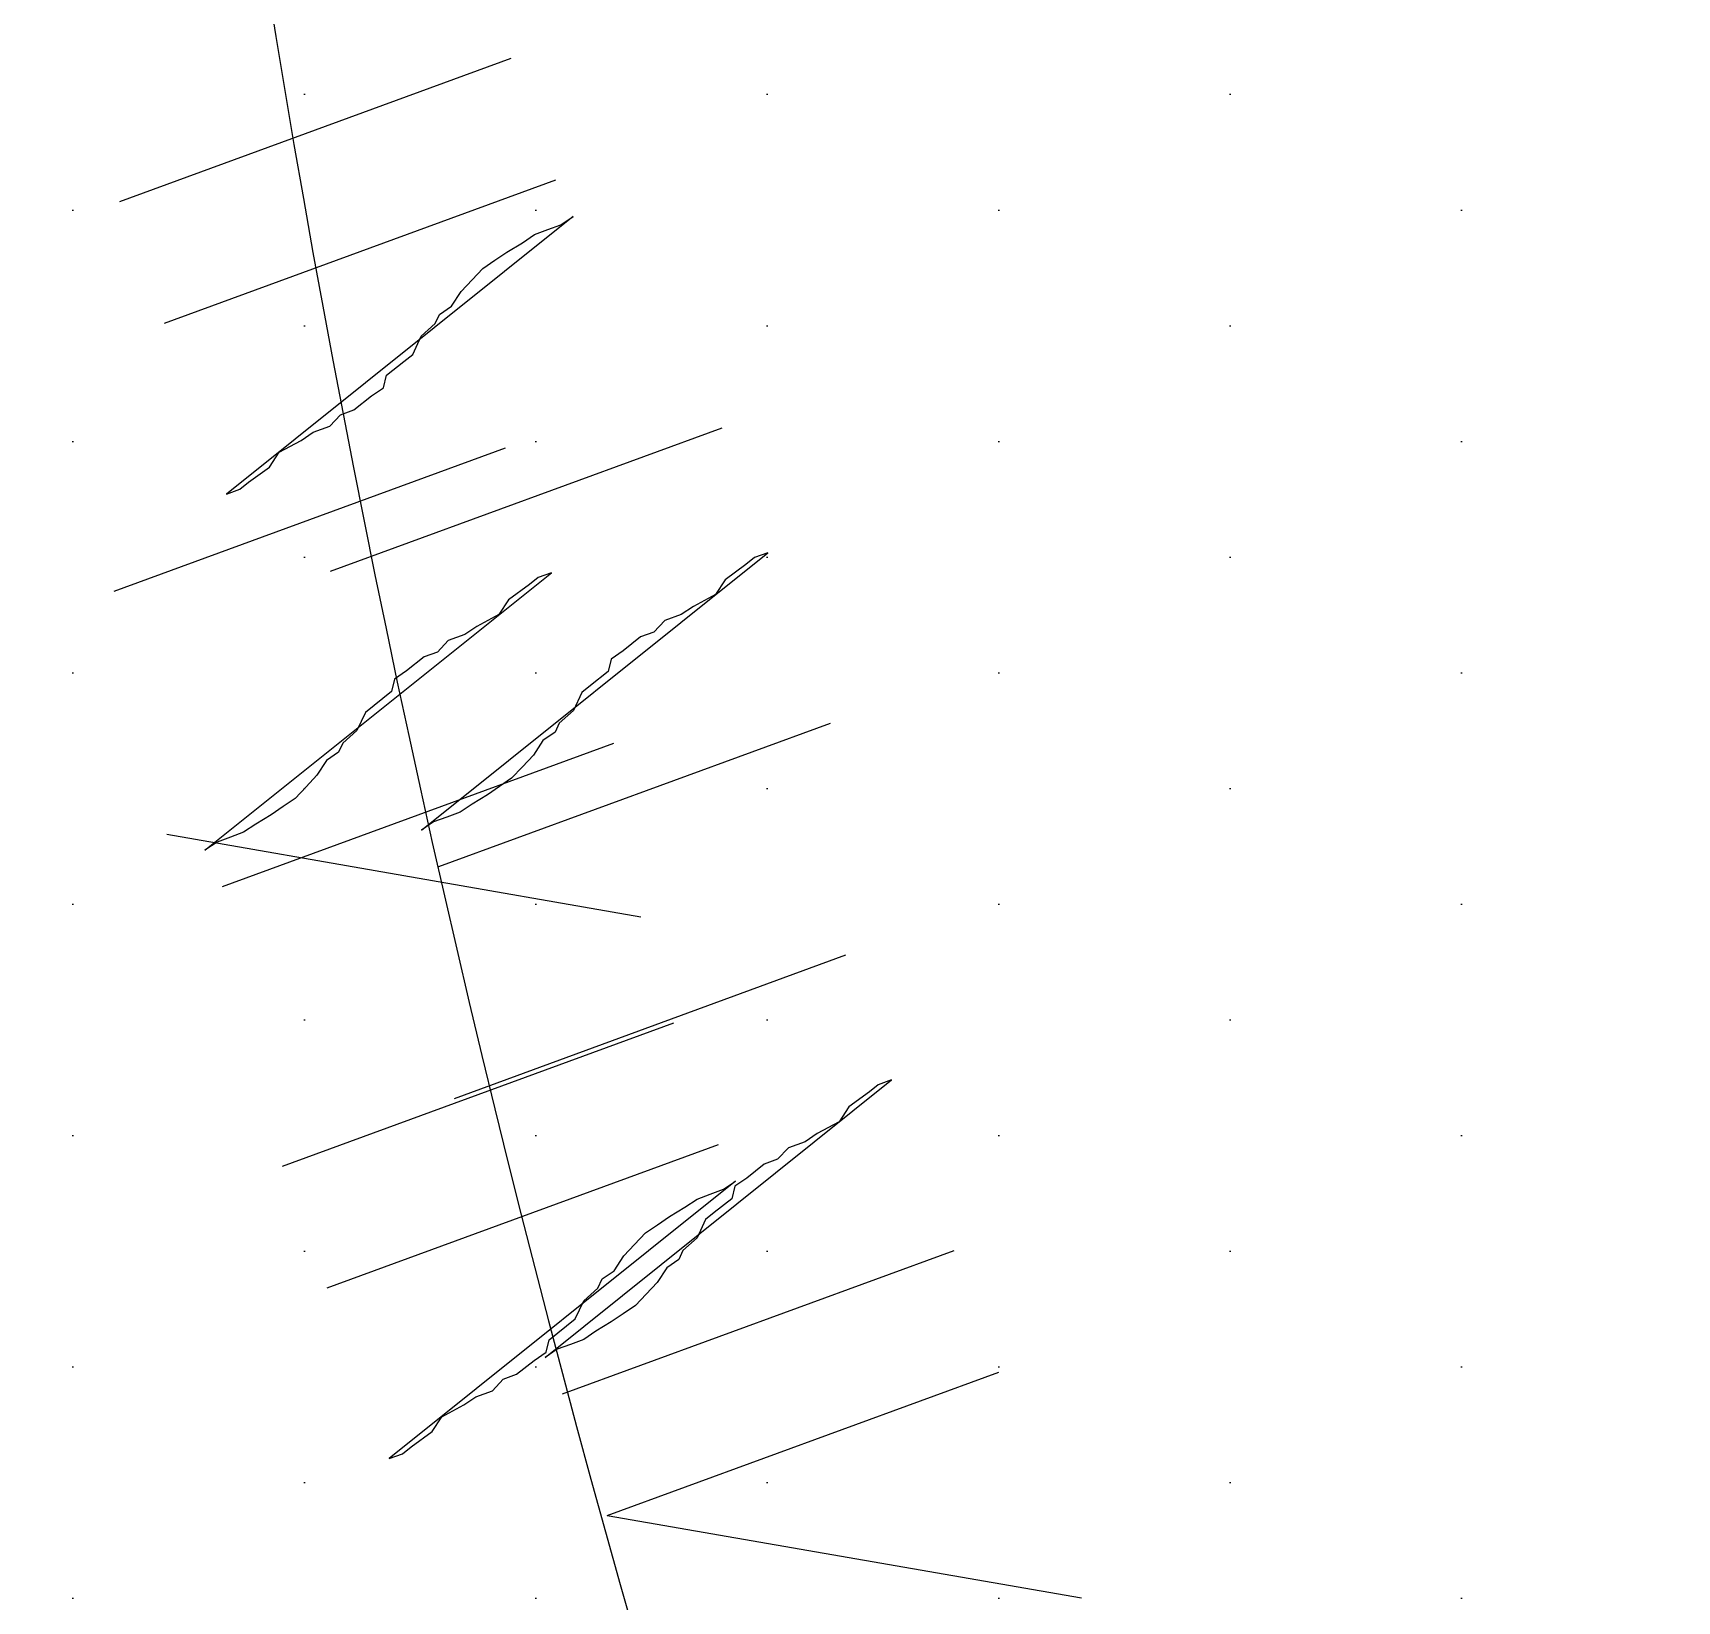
# Model space of a CAD drawing. Extents: x 3694 to 117786, y 20013 to 108631.
# Drawn here: x 68173 to 68252.4, y 30479.8 to 30555.5 of the extents above; entities that cross this region are included whole.
import ezdxf

# ---------------------------------------------------------------- set-up
doc = ezdxf.new("R2010")
doc.units = 0
doc.header["$LTSCALE"] = 1000
doc.header["$MEASUREMENT"] = 0
doc.layers.add('家具', color=253, linetype='Continuous')

msp = doc.modelspace()

# ---------------------------------------------------------------- hatches: boundary and pattern name
at = {"layer": '家具'}
h = msp.add_hatch(dxfattribs=at)
h.set_pattern_fill('DOTS', color=8, scale=335.28, angle=-90, style=0)
h.set_pattern_definition([(270, (40764.087, 11180.682), (-20.955, -10.4775), [0, -20.955])])
edge = h.paths.add_edge_path()
edge.add_spline(control_points=[(67993.171, 30063.85), (67991.347, 30072.905), (67989.564, 30081.936), (67984.129, 30110.343), (67980.695, 30129.634), (67974.752, 30168.036), (67972.296, 30187.076), (67967.7, 30231.647), (67965.824, 30257.252), (67961.066, 30334.956), (67959.04, 30388.061), (67952.128, 30468.763), (67949.186, 30495.816), (67943.11, 30536.435), (67940.807, 30549.981), (67935.525, 30577.052), (67932.521, 30590.639), (67925.162, 30620.115), (67920.727, 30635.84), (67913.02, 30661.97), (67909.81, 30672.52), (67906.634, 30682.959)], knot_values=[0.007594, 0.007594, 0.007594, 0.007594, 1.009332, 1.009332, 3.166904, 3.166904, 5.324476, 5.324476, 8.146714, 8.146714, 13.786985, 13.786985, 16.607121, 16.607121, 18.017189, 18.017189, 19.427256, 19.427256, 21.1184, 21.1184, 22.28816, 22.28816, 22.28816, 22.28816], degree=3, periodic=0)
edge.add_ellipse((69823.205, 31244.763), major_axis=(1412.244, 1412.244), ratio=1, start_angle=138.557148, end_angle=151.337437, ccw=False)
edge.add_ellipse((69823.205, 30996.932), major_axis=(1412.244, 1412.244), ratio=1, start_angle=118.662563, end_angle=131.442852, ccw=False)
edge.add_spline(control_points=[(67906.634, 31558.737), (67909.81, 31569.175), (67913.02, 31579.726), (67920.727, 31605.856), (67925.162, 31621.581), (67932.521, 31651.056), (67935.525, 31664.643), (67940.807, 31691.714), (67943.11, 31705.261), (67949.186, 31745.88), (67952.128, 31772.932), (67957.218, 31832.352), (67959.059, 31864.616), (67960.781, 31896.489)], knot_values=[0.007594, 0.007594, 0.007594, 0.007594, 1.177354, 1.177354, 2.868498, 2.868498, 4.278566, 4.278566, 5.688634, 5.688634, 8.508769, 8.508769, 11.917873, 11.917873, 11.917873, 11.917873], degree=3, periodic=0)
edge.add_ellipse((67966.547, 31918.918), major_axis=(-16.375, 16.375), ratio=1, start_angle=120.58246, end_angle=134.19648)
edge.add_ellipse((68102.117, 32282.875), major_axis=(-290.107, 290.107), ratio=1, start_angle=115.65651, end_angle=125.45708)
edge.add_ellipse((67321.82, 31759.471), major_axis=(510.616, 510.616), ratio=1, start_angle=303.721551, end_angle=324.469816, ccw=False)
edge.add_ellipse((63554.823, 31287.666), major_axis=(3173.046, 3173.046), ratio=1, start_angle=308.357975, end_angle=319.22468, ccw=False)
edge.add_ellipse((67013.867, 30385.319), major_axis=(-756.088, 756.088), ratio=1, start_angle=220.522212, end_angle=246.006973, ccw=False)
edge.add_ellipse((68093.523, 30275.821), major_axis=(20.775, 20.775), ratio=1, start_angle=72.68605, end_angle=150.65031)
edge.add_ellipse((68351.803, 30519.224), major_axis=(269.526, 269.526), ratio=1, start_angle=176.25132, end_angle=213.93034)
edge.add_ellipse((68627.268, 30299.265), major_axis=(-269.545, 269.545), ratio=1, start_angle=68.84747, end_angle=70.56357)
edge.add_ellipse((68342.567, 28632.013), major_axis=(1063.437, 1063.437), ratio=1, start_angle=47.255077, end_angle=54.694715)
edge.add_ellipse((68138.88, 29903.694), major_axis=(153.102, 153.102), ratio=1, start_angle=58.23516, end_angle=87.29579)
edge = h.paths.add_edge_path()
edge.add_ellipse((68052.888, 29947.418), major_axis=(-59.621, 59.621), ratio=1, start_angle=82.28214, end_angle=111.86653, ccw=False)
edge.add_ellipse((68101.68, 29975.411), major_axis=(99.196, 99.196), ratio=1, start_angle=154.31922, end_angle=169.30677, ccw=False)
edge.add_ellipse((68226.478, 31486.223), major_axis=(1116.039, 1116.039), ratio=1, start_angle=215.621951, end_angle=236.675883)
edge.add_spline(control_points=[(68545.89, 29940.565), (68546.088, 29938.378), (68546.942, 29928.791), (68547.53, 29918.779), (68548.385, 29909.38)], knot_values=[0, 0, 0, 0, 0.241803, 1.05283, 1.05283, 1.05283, 1.05283], degree=3, periodic=0)
edge.add_ellipse((68586.297, 29912.68), major_axis=(-26.909, 26.909), ratio=1, start_angle=49.72716, end_angle=121.22323)
edge.add_ellipse((68256.115, 33919.223), major_axis=(2868.191, 2868.191), ratio=1, start_angle=221.659547, end_angle=229.540688, ccw=False)
edge = h.paths.add_edge_path()
edge.add_ellipse((68052.888, 32294.278), major_axis=(59.621, 59.621), ratio=1, start_angle=68.13347, end_angle=97.71786, ccw=False)
edge.add_ellipse((68256.115, 28322.473), major_axis=(-2868.191, 2868.191), ratio=1, start_angle=310.455896, end_angle=318.340453, ccw=False)
edge.add_ellipse((68586.473, 32328.98), major_axis=(26.909, 26.909), ratio=1, start_angle=58.67635, end_angle=130.01653)
edge.add_spline(control_points=[(68548.562, 32332.286), (68548.225, 32328.589), (68547.95, 32325.154), (68547.704, 32321.891)], knot_values=[0, 0, 0, 0, 0.318986, 0.318986, 0.318986, 0.318986], degree=3, periodic=0)
edge.add_ellipse((68118.216, 28776.025), major_axis=(-2525.632, 2525.632), ratio=1, start_angle=-51.906227, end_angle=-42.875408)
edge = h.paths.add_edge_path()
edge.add_ellipse((68266.776, 31858.426), major_axis=(221.162, 221.162), ratio=1, start_angle=249.06802, end_angle=320.144, ccw=False)
edge.add_ellipse((68176.053, 31598.983), major_axis=(-155.448, 155.448), ratio=1, start_angle=155.11893, end_angle=218.17184, ccw=False)
edge.add_ellipse((68799.504, 31223.883), major_axis=(405.324, 405.324), ratio=1, start_angle=117.886425, end_angle=164.473767)
edge.add_ellipse((68089.491, 30642.741), major_axis=(-258.823, 258.823), ratio=1, start_angle=229.49374, end_angle=279.80173, ccw=False)
edge.add_ellipse((68363.937, 30409.276), major_axis=(196.089, 196.089), ratio=1, start_angle=323.30763, end_angle=385.96152, ccw=False)
edge.add_ellipse((68278.006, 29953.045), major_axis=(-433.678, 433.678), ratio=1, start_angle=250.121822, end_angle=279.018877, ccw=False)
edge.add_ellipse((53145.836, 31069.663), major_axis=(661.589, 15696.882), ratio=1, start_angle=268.6990718, end_angle=269.2892955, ccw=False)
edge.add_spline(control_points=[(68823.652, 30051.87), (68816.625, 30051.428), (68809.479, 30051.328), (68801.973, 30051.609)], knot_values=[2.29351, 2.29351, 2.29351, 2.29351, 2.979733, 2.979733, 2.979733, 2.979733], degree=3, periodic=0)
edge.add_spline(control_points=[(68801.973, 30051.609), (68797.754, 30051.766), (68786.399, 30052.495), (68770.424, 30054.553), (68774.084, 30068.3), (68770.345, 30072.075), (68767.568, 30073.653)], knot_values=[2.979733, 2.979733, 2.979733, 2.979733, 3.365456, 3.990522, 4.278466, 4.605763, 4.605763, 4.605763, 4.605763], degree=3, periodic=0)
edge.add_spline(control_points=[(68767.568, 30073.653), (68764.782, 30075.235), (68761.202, 30076.384), (68757.623, 30077.532)], knot_values=[4.605763, 4.605763, 4.605763, 4.605763, 4.934211, 4.934211, 4.934211, 4.934211], degree=3, periodic=0)
edge.add_ellipse((68342.567, 28632.013), major_axis=(-1063.437, 1063.437), ratio=1, start_angle=-61.020506, end_angle=-52.795633)
edge.add_ellipse((68413.888, 30391.822), major_axis=(-212.583, 212.583), ratio=1, start_angle=161.18693, end_angle=194.36645)
edge.add_ellipse((68413.791, 30073.202), major_axis=(217.18, 217.18), ratio=1, start_angle=347.58973, end_angle=388.97478)
edge.add_ellipse((68061.756, 30199.816), major_axis=(-331.087, 331.087), ratio=1, start_angle=246.10373, end_angle=272.15361)
edge.add_ellipse((68628.875, 30184.461), major_axis=(-308.614, 308.614), ratio=1, start_angle=-10.26045, end_angle=-2.05338)
edge.add_spline(control_points=[(68331.517, 30503.935), (68322.565, 30496.886), (68300.122, 30479.214), (68309.899, 30542.457), (68286.885, 30577.511), (68259.659, 30637.112), (68292.256, 30702.743), (68273.014, 30784.508), (68257.078, 30871.339), (68197.395, 30907.475), (68188.772, 30963.019), (68155.914, 30951.199), (68154.428, 30968.365), (68153.748, 30977.301)], knot_values=[28.726228, 28.726228, 28.726228, 28.726228, 29.65137, 31.045535, 32.970907, 34.80046, 37.537981, 40.132447, 43.737998, 46.299248, 47.538816, 48.20545, 48.984057, 48.984057, 48.984057, 48.984057], degree=3, periodic=0)
edge.add_ellipse((74440.637, 31139.04), major_axis=(4446.972, 4446.972), ratio=1, start_angle=132.8462664, end_angle=136.4736959, ccw=False)
edge.add_spline(control_points=[(68156.11, 31375.385), (68157.512, 31389.271), (68160.689, 31413.779), (68204.257, 31444.793), (68224.986, 31513.372), (68260.435, 31577.017), (68249.174, 31648.504), (68285.933, 31671.158), (68318.292, 31758.012), (68318.863, 31736.773)], knot_values=[0, 0, 0, 0, 1.426784, 2.507846, 5.446644, 8.794162, 10.36551, 12.195062, 14.476347, 14.476347, 14.476347, 14.476347], degree=3, periodic=0)
edge.add_ellipse((67925.763, 31991.155), major_axis=(-331.087, 331.087), ratio=1, start_angle=192.09233, end_angle=216.81003)
edge.add_ellipse((68240.598, 32193.241), major_axis=(217.18, 217.18), ratio=1, start_angle=253.93898, end_angle=295.32403)
edge.add_ellipse((68311.899, 31882.702), major_axis=(212.583, 212.583), ratio=1, start_angle=358.54731, end_angle=364.8553)
edge.add_ellipse((68346.104, 33494.596), major_axis=(-983.775, 983.775), ratio=1, start_angle=141.588156, end_angle=151.911973)
edge.add_spline(control_points=[(68750.827, 32163.497), (68756.337, 32165.304), (68761.847, 32167.112), (68764.436, 32170.495)], knot_values=[4.42753, 4.42753, 4.42753, 4.42753, 4.934211, 4.934211, 4.934211, 4.934211], degree=3, periodic=0)
edge.add_ellipse((68272.007, 32290.216), major_axis=(358.343, 358.343), ratio=1, start_angle=262.18363, end_angle=301.33518, ccw=False)
h = msp.add_hatch(dxfattribs=at)
h.set_pattern_fill('DOTS', color=8, scale=178.816, angle=-90, style=0)
h.set_pattern_definition([(90, (52193.29, 40884.778), (-11.176, 5.588), [0, -11.176])])
edge = h.paths.add_edge_path(flags=17)
edge.add_ellipse((68101.152, 30580.721), major_axis=(23.26, 23.26), ratio=1, start_angle=292.77437, end_angle=342.57063, ccw=False)
edge.add_ellipse((68208.115, 30531.907), major_axis=(-59.905, 59.905), ratio=1, start_angle=-24.16555, end_angle=19.57519, ccw=False)
edge.add_ellipse((68166.048, 30566.042), major_axis=(32.95, 32.95), ratio=1, start_angle=30.15886, end_angle=95.07845)
edge = h.paths.add_edge_path(flags=17)
edge.add_ellipse((68856.569, 30665.537), major_axis=(-481.375, 481.375), ratio=1, start_angle=48.853074, end_angle=49.587726)
edge.add_ellipse((68231.663, 30599.708), major_axis=(-38.8, 38.8), ratio=1, start_angle=-38.46061, end_angle=33.03374, ccw=False)
edge.add_ellipse((68223.55, 30675.535), major_axis=(-15.128, 15.128), ratio=1, start_angle=2.9898, end_angle=139.99778, ccw=False)
edge.add_ellipse((68268.102, 30622.112), major_axis=(64.198, 64.198), ratio=1, start_angle=86.74353, end_angle=136.46506)
edge = h.paths.add_edge_path()
edge.add_ellipse((68440.144, 30597.61), major_axis=(242.037, 242.037), ratio=1, start_angle=141.85022, end_angle=191.46058)
edge.add_spline(control_points=[(68251.024, 30312.307), (68258.965, 30305.726), (68269.071, 30297.35), (68277.659, 30302.979), (68279.382, 30304.569)], knot_values=[0, 0, 0, 0, 1.422385, 1.810205, 1.810205, 1.810205, 1.810205], degree=3, periodic=0)
edge.add_ellipse((68856.569, 30665.537), major_axis=(481.375, 481.375), ratio=1, start_angle=162.428635, end_angle=167.021492, ccw=False)
edge.add_ellipse((68413.533, 30611.588), major_axis=(216.102, 216.102), ratio=1, start_angle=142.0668, end_angle=193.16545, ccw=False)
edge.add_ellipse((68567.501, 30676.442), major_axis=(331.349, 331.349), ratio=1, start_angle=104.74345, end_angle=147.62897, ccw=False)
edge.add_ellipse((69157.15, 30817.275), major_axis=(-706.377, 706.377), ratio=1, start_angle=36.922376, end_angle=39.52687, ccw=False)
edge.add_spline(control_points=[(68168.093, 30957.645), (68164.374, 30957.81), (68153.097, 30955.65), (68150.206, 30943.957), (68148.254, 30936.063)], knot_values=[0, 0, 0, 0, 0.581976, 1.791185, 1.791185, 1.791185, 1.791185], degree=3, periodic=0)
edge.add_ellipse((68598.094, 30686.51), major_axis=(363.754, 363.754), ratio=1, start_angle=105.98022, end_angle=149.60644)
edge = h.paths.add_edge_path()
edge.add_spline(control_points=[(68192.047, 30937.99), (68188.168, 30944.995), (68182.775, 30954.733), (68171.278, 30957.503), (68168.093, 30957.645)], knot_values=[1.791185, 1.791185, 1.791185, 1.791185, 3.069002, 3.567392, 3.567392, 3.567392, 3.567392], degree=3, periodic=0)
edge.add_ellipse((69157.15, 30817.275), major_axis=(706.377, 706.377), ratio=1, start_angle=126.922376, end_angle=129.52687)
edge.add_ellipse((67857.201, 30658.297), major_axis=(281.069, 281.069), ratio=1, start_angle=311.0682, end_angle=354.76642, ccw=False)
edge.add_ellipse((67851.2, 30493.547), major_axis=(300.796, 300.796), ratio=1, start_angle=295.55674, end_angle=333.85776, ccw=False)
edge.add_ellipse((68856.569, 30665.537), major_axis=(481.375, 481.375), ratio=1, start_angle=162.428635, end_angle=167.021492)
edge.add_spline(control_points=[(68279.382, 30304.569), (68281.996, 30306.981), (68289.124, 30316.999), (68292.251, 30326.828), (68294.348, 30333.422)], knot_values=[1.810205, 1.810205, 1.810205, 1.810205, 2.398758, 3.598447, 3.598447, 3.598447, 3.598447], degree=3, periodic=0)
edge.add_ellipse((67924.046, 30451.425), major_axis=(-274.817, 274.817), ratio=1, start_angle=207.32467, end_angle=252.14849)
edge.add_ellipse((67979.593, 30720.11), major_axis=(-215.184, 215.184), ratio=1, start_angle=207.53249, end_angle=270.7223)

# ---------------------------------------------------------------- linework, layer by layer
at = {"layer": '家具', "color": 8, "linetype": 'Continuous'}
for p, q in [((68196.13, 30554.303, 0), (68177.227, 30547.377, 0)), ((68196.13, 30554.303, 0), (68177.227, 30547.377, 0)), ((68196.13, 30554.303, 0), (68177.227, 30547.377, 0)), ((68196.13, 30554.303, 0), (68177.227, 30547.377, 0)), ((68198.283, 30548.426, 0), (68179.38, 30541.5, 0)), ((68198.283, 30548.426, 0), (68179.38, 30541.5, 0)), ((68198.283, 30548.426, 0), (68179.38, 30541.5, 0)), ((68198.283, 30548.426, 0), (68179.38, 30541.5, 0)), ((68199.127, 30546.667, 0), (68182.397, 30533.264, 0)), ((68199.127, 30546.667, 0), (68182.397, 30533.264, 0)), ((68199.127, 30546.667, 0), (68182.397, 30533.264, 0)), ((68199.127, 30546.667, 0), (68182.397, 30533.264, 0)), ((68198.545, 30546.272, 0), (68199.127, 30546.667, 0)), ((68198.545, 30546.272, 0), (68199.127, 30546.667, 0)), ((68198.545, 30546.272, 0), (68199.127, 30546.667, 0)), ((68198.545, 30546.272, 0), (68199.127, 30546.667, 0)), ((68196.679, 30545.407, 0), (68197.262, 30545.802, 0)), ((68196.679, 30545.407, 0), (68197.262, 30545.802, 0)), ((68196.679, 30545.407, 0), (68197.262, 30545.802, 0)), ((68196.679, 30545.407, 0), (68197.262, 30545.802, 0)), ((68197.262, 30545.802, 0), (68197.903, 30546.037, 0)), ((68197.262, 30545.802, 0), (68197.903, 30546.037, 0)), ((68197.262, 30545.802, 0), (68197.903, 30546.037, 0)), ((68197.262, 30545.802, 0), (68197.903, 30546.037, 0)), ((68197.903, 30546.037, 0), (68198.545, 30546.272, 0)), ((68197.903, 30546.037, 0), (68198.545, 30546.272, 0)), ((68197.903, 30546.037, 0), (68198.545, 30546.272, 0)), ((68197.903, 30546.037, 0), (68198.545, 30546.272, 0)), ((68195.937, 30544.953, 0), (68196.679, 30545.407, 0)), ((68195.937, 30544.953, 0), (68196.679, 30545.407, 0)), ((68195.937, 30544.953, 0), (68196.679, 30545.407, 0)), ((68195.937, 30544.953, 0), (68196.679, 30545.407, 0)), ((68194.772, 30544.162, 0), (68195.355, 30544.558, 0)), ((68194.772, 30544.162, 0), (68195.355, 30544.558, 0)), ((68194.772, 30544.162, 0), (68195.355, 30544.558, 0)), ((68194.772, 30544.162, 0), (68195.355, 30544.558, 0)), ((68195.355, 30544.558, 0), (68195.937, 30544.953, 0)), ((68195.355, 30544.558, 0), (68195.937, 30544.953, 0)), ((68195.355, 30544.558, 0), (68195.937, 30544.953, 0)), ((68195.355, 30544.558, 0), (68195.937, 30544.953, 0)), ((68193.724, 30543.051, 0), (68194.248, 30543.607, 0)), ((68193.724, 30543.051, 0), (68194.248, 30543.607, 0)), ((68193.724, 30543.051, 0), (68194.248, 30543.607, 0)), ((68193.724, 30543.051, 0), (68194.248, 30543.607, 0)), ((68194.248, 30543.607, 0), (68194.772, 30544.162, 0)), ((68194.248, 30543.607, 0), (68194.772, 30544.162, 0)), ((68194.248, 30543.607, 0), (68194.772, 30544.162, 0)), ((68194.248, 30543.607, 0), (68194.772, 30544.162, 0)), ((68193.259, 30542.335, 0), (68193.724, 30543.051, 0)), ((68193.259, 30542.335, 0), (68193.724, 30543.051, 0)), ((68193.259, 30542.335, 0), (68193.724, 30543.051, 0)), ((68193.259, 30542.335, 0), (68193.724, 30543.051, 0)), ((68192.473, 30541.501, 0), (68192.676, 30541.94, 0)), ((68192.473, 30541.501, 0), (68192.676, 30541.94, 0)), ((68192.473, 30541.501, 0), (68192.676, 30541.94, 0)), ((68192.473, 30541.501, 0), (68192.676, 30541.94, 0)), ((68192.676, 30541.94, 0), (68193.259, 30542.335, 0)), ((68192.676, 30541.94, 0), (68193.259, 30542.335, 0)), ((68192.676, 30541.94, 0), (68193.259, 30542.335, 0)), ((68192.676, 30541.94, 0), (68193.259, 30542.335, 0)), ((68191.789, 30540.887, 0), (68192.473, 30541.501, 0)), ((68191.789, 30540.887, 0), (68192.473, 30541.501, 0)), ((68191.789, 30540.887, 0), (68192.473, 30541.501, 0)), ((68191.789, 30540.887, 0), (68192.473, 30541.501, 0)), ((68191.383, 30540.011, 0), (68191.789, 30540.887, 0)), ((68191.383, 30540.011, 0), (68191.789, 30540.887, 0)), ((68191.383, 30540.011, 0), (68191.789, 30540.887, 0)), ((68191.383, 30540.011, 0), (68191.789, 30540.887, 0)), ((68190.116, 30539.001, 0), (68190.96, 30539.674, 0)), ((68190.116, 30539.001, 0), (68190.96, 30539.674, 0)), ((68190.116, 30539.001, 0), (68190.96, 30539.674, 0)), ((68190.116, 30539.001, 0), (68190.96, 30539.674, 0)), ((68190.96, 30539.674, 0), (68191.383, 30540.011, 0)), ((68190.96, 30539.674, 0), (68191.383, 30540.011, 0)), ((68190.96, 30539.674, 0), (68191.383, 30540.011, 0)), ((68190.96, 30539.674, 0), (68191.383, 30540.011, 0)), ((68189.971, 30538.402, 0), (68190.116, 30539.001, 0)), ((68189.971, 30538.402, 0), (68190.116, 30539.001, 0)), ((68189.971, 30538.402, 0), (68190.116, 30539.001, 0)), ((68189.971, 30538.402, 0), (68190.116, 30539.001, 0)), ((68188.544, 30537.334, 0), (68189.389, 30538.007, 0)), ((68188.544, 30537.334, 0), (68189.389, 30538.007, 0)), ((68188.544, 30537.334, 0), (68189.389, 30538.007, 0)), ((68188.544, 30537.334, 0), (68189.389, 30538.007, 0)), ((68189.389, 30538.007, 0), (68189.971, 30538.402, 0)), ((68189.389, 30538.007, 0), (68189.971, 30538.402, 0)), ((68189.389, 30538.007, 0), (68189.971, 30538.402, 0)), ((68189.389, 30538.007, 0), (68189.971, 30538.402, 0)), ((68187.378, 30536.544, 0), (68187.903, 30537.099, 0)), ((68187.378, 30536.544, 0), (68187.903, 30537.099, 0)), ((68187.378, 30536.544, 0), (68187.903, 30537.099, 0)), ((68187.378, 30536.544, 0), (68187.903, 30537.099, 0)), ((68187.903, 30537.099, 0), (68188.544, 30537.334, 0)), ((68187.903, 30537.099, 0), (68188.544, 30537.334, 0)), ((68187.903, 30537.099, 0), (68188.544, 30537.334, 0)), ((68187.903, 30537.099, 0), (68188.544, 30537.334, 0)), ((68185.994, 30535.855, 0), (68186.577, 30536.25, 0)), ((68185.994, 30535.855, 0), (68186.577, 30536.25, 0)), ((68185.994, 30535.855, 0), (68186.577, 30536.25, 0)), ((68185.994, 30535.855, 0), (68186.577, 30536.25, 0)), ((68186.577, 30536.25, 0), (68187.378, 30536.544, 0)), ((68186.577, 30536.25, 0), (68187.378, 30536.544, 0)), ((68186.577, 30536.25, 0), (68187.378, 30536.544, 0)), ((68186.577, 30536.25, 0), (68187.378, 30536.544, 0)), ((68187.422, 30529.541, 0), (68206.325, 30536.466, 0)), ((68187.422, 30529.541, 0), (68206.325, 30536.466, 0)), ((68187.422, 30529.541, 0), (68206.325, 30536.466, 0)), ((68187.422, 30529.541, 0), (68206.325, 30536.466, 0)), ((68176.969, 30528.573, 0), (68195.873, 30535.499, 0)), ((68176.969, 30528.573, 0), (68195.873, 30535.499, 0)), ((68176.969, 30528.573, 0), (68195.873, 30535.499, 0)), ((68176.969, 30528.573, 0), (68195.873, 30535.499, 0)), ((68184.931, 30535.284, 0), (68185.994, 30535.855, 0)), ((68184.931, 30535.284, 0), (68185.994, 30535.855, 0)), ((68184.931, 30535.284, 0), (68185.994, 30535.855, 0)), ((68184.931, 30535.284, 0), (68185.994, 30535.855, 0)), ((68184.466, 30534.568, 0), (68184.931, 30535.284, 0)), ((68184.466, 30534.568, 0), (68184.931, 30535.284, 0)), ((68184.466, 30534.568, 0), (68184.931, 30535.284, 0)), ((68184.466, 30534.568, 0), (68184.931, 30535.284, 0)), ((68183.461, 30533.836, 0), (68184.466, 30534.568, 0)), ((68183.461, 30533.836, 0), (68184.466, 30534.568, 0)), ((68183.461, 30533.836, 0), (68184.466, 30534.568, 0)), ((68183.461, 30533.836, 0), (68184.466, 30534.568, 0)), ((68182.397, 30533.264, 0), (68183.039, 30533.499, 0)), ((68182.397, 30533.264, 0), (68183.039, 30533.499, 0)), ((68182.397, 30533.264, 0), (68183.039, 30533.499, 0)), ((68182.397, 30533.264, 0), (68183.039, 30533.499, 0)), ((68183.039, 30533.499, 0), (68183.461, 30533.836, 0)), ((68183.039, 30533.499, 0), (68183.461, 30533.836, 0)), ((68183.039, 30533.499, 0), (68183.461, 30533.836, 0)), ((68183.039, 30533.499, 0), (68183.461, 30533.836, 0)), ((68191.805, 30517.028, 0), (68208.536, 30530.431, 0)), ((68191.805, 30517.028, 0), (68208.536, 30530.431, 0)), ((68191.805, 30517.028, 0), (68208.536, 30530.431, 0)), ((68191.805, 30517.028, 0), (68208.536, 30530.431, 0)), ((68207.895, 30530.196, 0), (68207.473, 30529.86, 0)), ((68207.895, 30530.196, 0), (68207.473, 30529.86, 0)), ((68207.895, 30530.196, 0), (68207.473, 30529.86, 0)), ((68207.895, 30530.196, 0), (68207.473, 30529.86, 0)), ((68208.536, 30530.431, 0), (68207.895, 30530.196, 0)), ((68208.536, 30530.431, 0), (68207.895, 30530.196, 0)), ((68208.536, 30530.431, 0), (68207.895, 30530.196, 0)), ((68208.536, 30530.431, 0), (68207.895, 30530.196, 0)), ((68181.353, 30516.06, 0), (68198.084, 30529.464, 0)), ((68181.353, 30516.06, 0), (68198.084, 30529.464, 0)), ((68181.353, 30516.06, 0), (68198.084, 30529.464, 0)), ((68181.353, 30516.06, 0), (68198.084, 30529.464, 0)), ((68197.442, 30529.229, 0), (68197.02, 30528.892, 0)), ((68197.442, 30529.229, 0), (68197.02, 30528.892, 0)), ((68197.442, 30529.229, 0), (68197.02, 30528.892, 0)), ((68197.442, 30529.229, 0), (68197.02, 30528.892, 0)), ((68198.084, 30529.464, 0), (68197.442, 30529.229, 0)), ((68198.084, 30529.464, 0), (68197.442, 30529.229, 0)), ((68198.084, 30529.464, 0), (68197.442, 30529.229, 0)), ((68198.084, 30529.464, 0), (68197.442, 30529.229, 0)), ((68206.468, 30529.128, 0), (68206.003, 30528.412, 0)), ((68206.468, 30529.128, 0), (68206.003, 30528.412, 0)), ((68206.468, 30529.128, 0), (68206.003, 30528.412, 0)), ((68206.468, 30529.128, 0), (68206.003, 30528.412, 0)), ((68207.473, 30529.86, 0), (68206.468, 30529.128, 0)), ((68207.473, 30529.86, 0), (68206.468, 30529.128, 0)), ((68207.473, 30529.86, 0), (68206.468, 30529.128, 0)), ((68207.473, 30529.86, 0), (68206.468, 30529.128, 0)), ((68197.02, 30528.892, 0), (68196.015, 30528.16, 0)), ((68197.02, 30528.892, 0), (68196.015, 30528.16, 0)), ((68197.02, 30528.892, 0), (68196.015, 30528.16, 0)), ((68197.02, 30528.892, 0), (68196.015, 30528.16, 0)), ((68206.003, 30528.412, 0), (68204.939, 30527.84, 0)), ((68206.003, 30528.412, 0), (68204.939, 30527.84, 0)), ((68206.003, 30528.412, 0), (68204.939, 30527.84, 0)), ((68206.003, 30528.412, 0), (68204.939, 30527.84, 0)), ((68196.015, 30528.16, 0), (68195.55, 30527.444, 0)), ((68196.015, 30528.16, 0), (68195.55, 30527.444, 0)), ((68196.015, 30528.16, 0), (68195.55, 30527.444, 0)), ((68196.015, 30528.16, 0), (68195.55, 30527.444, 0)), ((68204.939, 30527.84, 0), (68204.356, 30527.445, 0)), ((68204.939, 30527.84, 0), (68204.356, 30527.445, 0)), ((68204.939, 30527.84, 0), (68204.356, 30527.445, 0)), ((68204.939, 30527.84, 0), (68204.356, 30527.445, 0)), ((68194.486, 30526.873, 0), (68193.904, 30526.477, 0)), ((68194.486, 30526.873, 0), (68193.904, 30526.477, 0)), ((68194.486, 30526.873, 0), (68193.904, 30526.477, 0)), ((68194.486, 30526.873, 0), (68193.904, 30526.477, 0)), ((68195.55, 30527.444, 0), (68194.486, 30526.873, 0)), ((68195.55, 30527.444, 0), (68194.486, 30526.873, 0)), ((68195.55, 30527.444, 0), (68194.486, 30526.873, 0)), ((68195.55, 30527.444, 0), (68194.486, 30526.873, 0)), ((68203.554, 30527.151, 0), (68203.03, 30526.596, 0)), ((68203.554, 30527.151, 0), (68203.03, 30526.596, 0)), ((68203.554, 30527.151, 0), (68203.03, 30526.596, 0)), ((68203.554, 30527.151, 0), (68203.03, 30526.596, 0)), ((68204.356, 30527.445, 0), (68203.554, 30527.151, 0)), ((68204.356, 30527.445, 0), (68203.554, 30527.151, 0)), ((68204.356, 30527.445, 0), (68203.554, 30527.151, 0)), ((68204.356, 30527.445, 0), (68203.554, 30527.151, 0)), ((68193.102, 30526.183, 0), (68192.578, 30525.629, 0)), ((68193.102, 30526.183, 0), (68192.578, 30525.629, 0)), ((68193.102, 30526.183, 0), (68192.578, 30525.629, 0)), ((68193.102, 30526.183, 0), (68192.578, 30525.629, 0)), ((68193.904, 30526.477, 0), (68193.102, 30526.183, 0)), ((68193.904, 30526.477, 0), (68193.102, 30526.183, 0)), ((68193.904, 30526.477, 0), (68193.102, 30526.183, 0)), ((68193.904, 30526.477, 0), (68193.102, 30526.183, 0)), ((68202.389, 30526.361, 0), (68201.544, 30525.688, 0)), ((68202.389, 30526.361, 0), (68201.544, 30525.688, 0)), ((68202.389, 30526.361, 0), (68201.544, 30525.688, 0)), ((68202.389, 30526.361, 0), (68201.544, 30525.688, 0)), ((68203.03, 30526.596, 0), (68202.389, 30526.361, 0)), ((68203.03, 30526.596, 0), (68202.389, 30526.361, 0)), ((68203.03, 30526.596, 0), (68202.389, 30526.361, 0)), ((68203.03, 30526.596, 0), (68202.389, 30526.361, 0)), ((68191.936, 30525.394, 0), (68191.092, 30524.72, 0)), ((68191.936, 30525.394, 0), (68191.092, 30524.72, 0)), ((68191.936, 30525.394, 0), (68191.092, 30524.72, 0)), ((68191.936, 30525.394, 0), (68191.092, 30524.72, 0)), ((68192.578, 30525.629, 0), (68191.936, 30525.394, 0)), ((68192.578, 30525.629, 0), (68191.936, 30525.394, 0)), ((68192.578, 30525.629, 0), (68191.936, 30525.394, 0)), ((68192.578, 30525.629, 0), (68191.936, 30525.394, 0)), ((68200.962, 30525.293, 0), (68200.817, 30524.694, 0)), ((68200.962, 30525.293, 0), (68200.817, 30524.694, 0)), ((68200.962, 30525.293, 0), (68200.817, 30524.694, 0)), ((68200.962, 30525.293, 0), (68200.817, 30524.694, 0)), ((68201.544, 30525.688, 0), (68200.962, 30525.293, 0)), ((68201.544, 30525.688, 0), (68200.962, 30525.293, 0)), ((68201.544, 30525.688, 0), (68200.962, 30525.293, 0)), ((68201.544, 30525.688, 0), (68200.962, 30525.293, 0)), ((68191.092, 30524.72, 0), (68190.509, 30524.325, 0)), ((68191.092, 30524.72, 0), (68190.509, 30524.325, 0)), ((68191.092, 30524.72, 0), (68190.509, 30524.325, 0)), ((68191.092, 30524.72, 0), (68190.509, 30524.325, 0)), ((68200.817, 30524.694, 0), (68199.973, 30524.021, 0)), ((68200.817, 30524.694, 0), (68199.973, 30524.021, 0)), ((68200.817, 30524.694, 0), (68199.973, 30524.021, 0)), ((68200.817, 30524.694, 0), (68199.973, 30524.021, 0)), ((68190.365, 30523.727, 0), (68189.521, 30523.054, 0)), ((68190.365, 30523.727, 0), (68189.521, 30523.054, 0)), ((68190.365, 30523.727, 0), (68189.521, 30523.054, 0)), ((68190.365, 30523.727, 0), (68189.521, 30523.054, 0)), ((68190.509, 30524.325, 0), (68190.365, 30523.727, 0)), ((68190.509, 30524.325, 0), (68190.365, 30523.727, 0)), ((68190.509, 30524.325, 0), (68190.365, 30523.727, 0)), ((68190.509, 30524.325, 0), (68190.365, 30523.727, 0)), ((68199.551, 30523.685, 0), (68199.145, 30522.808, 0)), ((68199.551, 30523.685, 0), (68199.145, 30522.808, 0)), ((68199.551, 30523.685, 0), (68199.145, 30522.808, 0)), ((68199.551, 30523.685, 0), (68199.145, 30522.808, 0)), ((68199.973, 30524.021, 0), (68199.551, 30523.685, 0)), ((68199.973, 30524.021, 0), (68199.551, 30523.685, 0)), ((68199.973, 30524.021, 0), (68199.551, 30523.685, 0)), ((68199.973, 30524.021, 0), (68199.551, 30523.685, 0)), ((68189.521, 30523.054, 0), (68189.099, 30522.717, 0)), ((68189.521, 30523.054, 0), (68189.099, 30522.717, 0)), ((68189.521, 30523.054, 0), (68189.099, 30522.717, 0)), ((68189.521, 30523.054, 0), (68189.099, 30522.717, 0)), ((68199.145, 30522.808, 0), (68198.461, 30522.194, 0)), ((68199.145, 30522.808, 0), (68198.461, 30522.194, 0)), ((68199.145, 30522.808, 0), (68198.461, 30522.194, 0)), ((68199.145, 30522.808, 0), (68198.461, 30522.194, 0)), ((68189.099, 30522.717, 0), (68188.692, 30521.841, 0)), ((68189.099, 30522.717, 0), (68188.692, 30521.841, 0)), ((68189.099, 30522.717, 0), (68188.692, 30521.841, 0)), ((68189.099, 30522.717, 0), (68188.692, 30521.841, 0)), ((68192.651, 30515.269, 0), (68211.554, 30522.195, 0)), ((68192.651, 30515.269, 0), (68211.554, 30522.195, 0)), ((68192.651, 30515.269, 0), (68211.554, 30522.195, 0)), ((68192.651, 30515.269, 0), (68211.554, 30522.195, 0)), ((68198.461, 30522.194, 0), (68198.257, 30521.756, 0)), ((68198.461, 30522.194, 0), (68198.257, 30521.756, 0)), ((68198.461, 30522.194, 0), (68198.257, 30521.756, 0)), ((68198.461, 30522.194, 0), (68198.257, 30521.756, 0)), ((68182.198, 30514.301, 0), (68201.101, 30521.227, 0)), ((68182.198, 30514.301, 0), (68201.101, 30521.227, 0)), ((68182.198, 30514.301, 0), (68201.101, 30521.227, 0)), ((68182.198, 30514.301, 0), (68201.101, 30521.227, 0)), ((68188.008, 30521.226, 0), (68187.805, 30520.788, 0)), ((68188.008, 30521.226, 0), (68187.805, 30520.788, 0)), ((68188.008, 30521.226, 0), (68187.805, 30520.788, 0)), ((68188.008, 30521.226, 0), (68187.805, 30520.788, 0)), ((68188.692, 30521.841, 0), (68188.008, 30521.226, 0)), ((68188.692, 30521.841, 0), (68188.008, 30521.226, 0)), ((68188.692, 30521.841, 0), (68188.008, 30521.226, 0)), ((68188.692, 30521.841, 0), (68188.008, 30521.226, 0)), ((68197.675, 30521.36, 0), (68197.21, 30520.644, 0)), ((68197.675, 30521.36, 0), (68197.21, 30520.644, 0)), ((68197.675, 30521.36, 0), (68197.21, 30520.644, 0)), ((68197.675, 30521.36, 0), (68197.21, 30520.644, 0)), ((68198.257, 30521.756, 0), (68197.675, 30521.36, 0)), ((68198.257, 30521.756, 0), (68197.675, 30521.36, 0)), ((68198.257, 30521.756, 0), (68197.675, 30521.36, 0)), ((68198.257, 30521.756, 0), (68197.675, 30521.36, 0)), ((68187.222, 30520.393, 0), (68186.757, 30519.677, 0)), ((68187.222, 30520.393, 0), (68186.757, 30519.677, 0)), ((68187.222, 30520.393, 0), (68186.757, 30519.677, 0)), ((68187.222, 30520.393, 0), (68186.757, 30519.677, 0)), ((68187.805, 30520.788, 0), (68187.222, 30520.393, 0)), ((68187.805, 30520.788, 0), (68187.222, 30520.393, 0)), ((68187.805, 30520.788, 0), (68187.222, 30520.393, 0)), ((68187.805, 30520.788, 0), (68187.222, 30520.393, 0)), ((68197.21, 30520.644, 0), (68196.686, 30520.089, 0)), ((68197.21, 30520.644, 0), (68196.686, 30520.089, 0)), ((68197.21, 30520.644, 0), (68196.686, 30520.089, 0)), ((68197.21, 30520.644, 0), (68196.686, 30520.089, 0)), ((68186.757, 30519.677, 0), (68186.233, 30519.121, 0)), ((68186.757, 30519.677, 0), (68186.233, 30519.121, 0)), ((68186.757, 30519.677, 0), (68186.233, 30519.121, 0)), ((68186.757, 30519.677, 0), (68186.233, 30519.121, 0)), ((68196.686, 30520.089, 0), (68196.162, 30519.533, 0)), ((68196.686, 30520.089, 0), (68196.162, 30519.533, 0)), ((68196.686, 30520.089, 0), (68196.162, 30519.533, 0)), ((68196.686, 30520.089, 0), (68196.162, 30519.533, 0)), ((68186.233, 30519.121, 0), (68185.709, 30518.565, 0)), ((68186.233, 30519.121, 0), (68185.709, 30518.565, 0)), ((68186.233, 30519.121, 0), (68185.709, 30518.565, 0)), ((68186.233, 30519.121, 0), (68185.709, 30518.565, 0)), ((68195.579, 30519.138, 0), (68194.997, 30518.742, 0)), ((68195.579, 30519.138, 0), (68194.997, 30518.742, 0)), ((68195.579, 30519.138, 0), (68194.997, 30518.742, 0)), ((68195.579, 30519.138, 0), (68194.997, 30518.742, 0)), ((68196.162, 30519.533, 0), (68195.579, 30519.138, 0)), ((68196.162, 30519.533, 0), (68195.579, 30519.138, 0)), ((68196.162, 30519.533, 0), (68195.579, 30519.138, 0)), ((68196.162, 30519.533, 0), (68195.579, 30519.138, 0)), ((68185.127, 30518.17, 0), (68184.544, 30517.775, 0)), ((68185.127, 30518.17, 0), (68184.544, 30517.775, 0)), ((68185.127, 30518.17, 0), (68184.544, 30517.775, 0)), ((68185.127, 30518.17, 0), (68184.544, 30517.775, 0)), ((68185.709, 30518.565, 0), (68185.127, 30518.17, 0)), ((68185.709, 30518.565, 0), (68185.127, 30518.17, 0)), ((68185.709, 30518.565, 0), (68185.127, 30518.17, 0)), ((68185.709, 30518.565, 0), (68185.127, 30518.17, 0)), ((68194.254, 30518.288, 0), (68193.671, 30517.893, 0)), ((68194.254, 30518.288, 0), (68193.671, 30517.893, 0)), ((68194.254, 30518.288, 0), (68193.671, 30517.893, 0)), ((68194.254, 30518.288, 0), (68193.671, 30517.893, 0)), ((68194.997, 30518.742, 0), (68194.254, 30518.288, 0)), ((68194.997, 30518.742, 0), (68194.254, 30518.288, 0)), ((68194.997, 30518.742, 0), (68194.254, 30518.288, 0)), ((68194.997, 30518.742, 0), (68194.254, 30518.288, 0)), ((68183.801, 30517.321, 0), (68183.218, 30516.925, 0)), ((68183.801, 30517.321, 0), (68183.218, 30516.925, 0)), ((68183.801, 30517.321, 0), (68183.218, 30516.925, 0)), ((68183.801, 30517.321, 0), (68183.218, 30516.925, 0)), ((68184.544, 30517.775, 0), (68183.801, 30517.321, 0)), ((68184.544, 30517.775, 0), (68183.801, 30517.321, 0)), ((68184.544, 30517.775, 0), (68183.801, 30517.321, 0)), ((68184.544, 30517.775, 0), (68183.801, 30517.321, 0)), ((68192.388, 30517.423, 0), (68191.805, 30517.028, 0)), ((68192.388, 30517.423, 0), (68191.805, 30517.028, 0)), ((68192.388, 30517.423, 0), (68191.805, 30517.028, 0)), ((68192.388, 30517.423, 0), (68191.805, 30517.028, 0)), ((68193.03, 30517.658, 0), (68192.388, 30517.423, 0)), ((68193.03, 30517.658, 0), (68192.388, 30517.423, 0)), ((68193.03, 30517.658, 0), (68192.388, 30517.423, 0)), ((68193.03, 30517.658, 0), (68192.388, 30517.423, 0)), ((68193.671, 30517.893, 0), (68193.03, 30517.658, 0)), ((68193.671, 30517.893, 0), (68193.03, 30517.658, 0)), ((68193.671, 30517.893, 0), (68193.03, 30517.658, 0)), ((68193.671, 30517.893, 0), (68193.03, 30517.658, 0)), ((68179.503, 30516.833, 0), (68202.404, 30512.845, 0)), ((68179.503, 30516.833, 0), (68202.404, 30512.845, 0)), ((68179.503, 30516.833, 0), (68202.404, 30512.845, 0)), ((68181.936, 30516.455, 0), (68181.353, 30516.06, 0)), ((68181.936, 30516.455, 0), (68181.353, 30516.06, 0)), ((68181.936, 30516.455, 0), (68181.353, 30516.06, 0)), ((68181.936, 30516.455, 0), (68181.353, 30516.06, 0)), ((68182.577, 30516.69, 0), (68181.936, 30516.455, 0)), ((68182.577, 30516.69, 0), (68181.936, 30516.455, 0)), ((68182.577, 30516.69, 0), (68181.936, 30516.455, 0)), ((68182.577, 30516.69, 0), (68181.936, 30516.455, 0)), ((68183.218, 30516.925, 0), (68182.577, 30516.69, 0)), ((68183.218, 30516.925, 0), (68182.577, 30516.69, 0)), ((68183.218, 30516.925, 0), (68182.577, 30516.69, 0)), ((68183.218, 30516.925, 0), (68182.577, 30516.69, 0)), ((68193.396, 30504.072, 0), (68212.299, 30510.998, 0)), ((68193.396, 30504.072, 0), (68212.299, 30510.998, 0)), ((68193.396, 30504.072, 0), (68212.299, 30510.998, 0)), ((68193.396, 30504.072, 0), (68212.299, 30510.998, 0)), ((68203.983, 30507.71, 0), (68185.08, 30500.784, 0)), ((68203.983, 30507.71, 0), (68185.08, 30500.784, 0)), ((68203.983, 30507.71, 0), (68185.08, 30500.784, 0)), ((68203.983, 30507.71, 0), (68185.08, 30500.784, 0)), ((68197.779, 30491.559, 0), (68214.51, 30504.962, 0)), ((68197.779, 30491.559, 0), (68214.51, 30504.962, 0)), ((68197.779, 30491.559, 0), (68214.51, 30504.962, 0)), ((68197.779, 30491.559, 0), (68214.51, 30504.962, 0)), ((68213.869, 30504.727, 0), (68213.446, 30504.391, 0)), ((68213.869, 30504.727, 0), (68213.446, 30504.391, 0)), ((68213.869, 30504.727, 0), (68213.446, 30504.391, 0)), ((68213.869, 30504.727, 0), (68213.446, 30504.391, 0)), ((68214.51, 30504.962, 0), (68213.869, 30504.727, 0)), ((68214.51, 30504.962, 0), (68213.869, 30504.727, 0)), ((68214.51, 30504.962, 0), (68213.869, 30504.727, 0)), ((68214.51, 30504.962, 0), (68213.869, 30504.727, 0)), ((68213.446, 30504.391, 0), (68212.442, 30503.659, 0)), ((68213.446, 30504.391, 0), (68212.442, 30503.659, 0)), ((68213.446, 30504.391, 0), (68212.442, 30503.659, 0)), ((68213.446, 30504.391, 0), (68212.442, 30503.659, 0)), ((68211.976, 30502.943, 0), (68210.913, 30502.371, 0)), ((68211.976, 30502.943, 0), (68210.913, 30502.371, 0)), ((68211.976, 30502.943, 0), (68210.913, 30502.371, 0)), ((68211.976, 30502.943, 0), (68210.913, 30502.371, 0)), ((68212.442, 30503.659, 0), (68211.976, 30502.943, 0)), ((68212.442, 30503.659, 0), (68211.976, 30502.943, 0)), ((68212.442, 30503.659, 0), (68211.976, 30502.943, 0)), ((68212.442, 30503.659, 0), (68211.976, 30502.943, 0)), ((68210.913, 30502.371, 0), (68210.33, 30501.976, 0)), ((68210.913, 30502.371, 0), (68210.33, 30501.976, 0)), ((68210.913, 30502.371, 0), (68210.33, 30501.976, 0)), ((68210.913, 30502.371, 0), (68210.33, 30501.976, 0)), ((68206.136, 30501.834, 0), (68187.233, 30494.908, 0)), ((68206.136, 30501.834, 0), (68187.233, 30494.908, 0)), ((68206.136, 30501.834, 0), (68187.233, 30494.908, 0)), ((68206.136, 30501.834, 0), (68187.233, 30494.908, 0)), ((68209.528, 30501.682, 0), (68209.004, 30501.127, 0)), ((68209.528, 30501.682, 0), (68209.004, 30501.127, 0)), ((68209.528, 30501.682, 0), (68209.004, 30501.127, 0)), ((68209.528, 30501.682, 0), (68209.004, 30501.127, 0)), ((68210.33, 30501.976, 0), (68209.528, 30501.682, 0)), ((68210.33, 30501.976, 0), (68209.528, 30501.682, 0)), ((68210.33, 30501.976, 0), (68209.528, 30501.682, 0)), ((68210.33, 30501.976, 0), (68209.528, 30501.682, 0)), ((68208.363, 30500.892, 0), (68207.518, 30500.219, 0)), ((68208.363, 30500.892, 0), (68207.518, 30500.219, 0)), ((68208.363, 30500.892, 0), (68207.518, 30500.219, 0)), ((68208.363, 30500.892, 0), (68207.518, 30500.219, 0)), ((68209.004, 30501.127, 0), (68208.363, 30500.892, 0)), ((68209.004, 30501.127, 0), (68208.363, 30500.892, 0)), ((68209.004, 30501.127, 0), (68208.363, 30500.892, 0)), ((68209.004, 30501.127, 0), (68208.363, 30500.892, 0)), ((68206.98, 30500.075, 0), (68190.25, 30486.671, 0)), ((68206.98, 30500.075, 0), (68190.25, 30486.671, 0)), ((68206.98, 30500.075, 0), (68190.25, 30486.671, 0)), ((68206.98, 30500.075, 0), (68190.25, 30486.671, 0)), ((68206.398, 30499.679, 0), (68206.98, 30500.075, 0)), ((68206.398, 30499.679, 0), (68206.98, 30500.075, 0)), ((68206.398, 30499.679, 0), (68206.98, 30500.075, 0)), ((68206.398, 30499.679, 0), (68206.98, 30500.075, 0)), ((68206.936, 30499.824, 0), (68206.791, 30499.225, 0)), ((68206.936, 30499.824, 0), (68206.791, 30499.225, 0)), ((68206.936, 30499.824, 0), (68206.791, 30499.225, 0)), ((68206.936, 30499.824, 0), (68206.791, 30499.225, 0)), ((68207.518, 30500.219, 0), (68206.936, 30499.824, 0)), ((68207.518, 30500.219, 0), (68206.936, 30499.824, 0)), ((68207.518, 30500.219, 0), (68206.936, 30499.824, 0)), ((68207.518, 30500.219, 0), (68206.936, 30499.824, 0)), ((68204.532, 30498.814, 0), (68205.115, 30499.209, 0)), ((68204.532, 30498.814, 0), (68205.115, 30499.209, 0)), ((68204.532, 30498.814, 0), (68205.115, 30499.209, 0)), ((68204.532, 30498.814, 0), (68205.115, 30499.209, 0)), ((68205.115, 30499.209, 0), (68205.756, 30499.444, 0)), ((68205.115, 30499.209, 0), (68205.756, 30499.444, 0)), ((68205.115, 30499.209, 0), (68205.756, 30499.444, 0)), ((68205.115, 30499.209, 0), (68205.756, 30499.444, 0)), ((68205.756, 30499.444, 0), (68206.398, 30499.679, 0)), ((68205.756, 30499.444, 0), (68206.398, 30499.679, 0)), ((68205.756, 30499.444, 0), (68206.398, 30499.679, 0)), ((68205.756, 30499.444, 0), (68206.398, 30499.679, 0)), ((68206.791, 30499.225, 0), (68205.947, 30498.552, 0)), ((68206.791, 30499.225, 0), (68205.947, 30498.552, 0)), ((68206.791, 30499.225, 0), (68205.947, 30498.552, 0)), ((68206.791, 30499.225, 0), (68205.947, 30498.552, 0)), ((68203.207, 30497.965, 0), (68203.79, 30498.36, 0)), ((68203.207, 30497.965, 0), (68203.79, 30498.36, 0)), ((68203.207, 30497.965, 0), (68203.79, 30498.36, 0)), ((68203.207, 30497.965, 0), (68203.79, 30498.36, 0)), ((68203.79, 30498.36, 0), (68204.532, 30498.814, 0)), ((68203.79, 30498.36, 0), (68204.532, 30498.814, 0)), ((68203.79, 30498.36, 0), (68204.532, 30498.814, 0)), ((68203.79, 30498.36, 0), (68204.532, 30498.814, 0)), ((68205.525, 30498.216, 0), (68205.119, 30497.339, 0)), ((68205.525, 30498.216, 0), (68205.119, 30497.339, 0)), ((68205.525, 30498.216, 0), (68205.119, 30497.339, 0)), ((68205.525, 30498.216, 0), (68205.119, 30497.339, 0)), ((68205.947, 30498.552, 0), (68205.525, 30498.216, 0)), ((68205.947, 30498.552, 0), (68205.525, 30498.216, 0)), ((68205.947, 30498.552, 0), (68205.525, 30498.216, 0)), ((68205.947, 30498.552, 0), (68205.525, 30498.216, 0)), ((68202.101, 30497.014, 0), (68202.625, 30497.57, 0)), ((68202.101, 30497.014, 0), (68202.625, 30497.57, 0)), ((68202.101, 30497.014, 0), (68202.625, 30497.57, 0)), ((68202.101, 30497.014, 0), (68202.625, 30497.57, 0)), ((68202.625, 30497.57, 0), (68203.207, 30497.965, 0)), ((68202.625, 30497.57, 0), (68203.207, 30497.965, 0)), ((68202.625, 30497.57, 0), (68203.207, 30497.965, 0)), ((68202.625, 30497.57, 0), (68203.207, 30497.965, 0)), ((68198.625, 30489.8, 0), (68217.528, 30496.726, 0)), ((68198.625, 30489.8, 0), (68217.528, 30496.726, 0)), ((68198.625, 30489.8, 0), (68217.528, 30496.726, 0)), ((68198.625, 30489.8, 0), (68217.528, 30496.726, 0)), ((68201.577, 30496.458, 0), (68202.101, 30497.014, 0)), ((68201.577, 30496.458, 0), (68202.101, 30497.014, 0)), ((68201.577, 30496.458, 0), (68202.101, 30497.014, 0)), ((68201.577, 30496.458, 0), (68202.101, 30497.014, 0)), ((68204.434, 30496.725, 0), (68204.231, 30496.287, 0)), ((68204.434, 30496.725, 0), (68204.231, 30496.287, 0)), ((68204.434, 30496.725, 0), (68204.231, 30496.287, 0)), ((68204.434, 30496.725, 0), (68204.231, 30496.287, 0)), ((68205.119, 30497.339, 0), (68204.434, 30496.725, 0)), ((68205.119, 30497.339, 0), (68204.434, 30496.725, 0)), ((68205.119, 30497.339, 0), (68204.434, 30496.725, 0)), ((68205.119, 30497.339, 0), (68204.434, 30496.725, 0)), ((68201.112, 30495.742, 0), (68201.577, 30496.458, 0)), ((68201.112, 30495.742, 0), (68201.577, 30496.458, 0)), ((68201.112, 30495.742, 0), (68201.577, 30496.458, 0)), ((68201.112, 30495.742, 0), (68201.577, 30496.458, 0)), ((68203.649, 30495.892, 0), (68203.183, 30495.175, 0)), ((68203.649, 30495.892, 0), (68203.183, 30495.175, 0)), ((68203.649, 30495.892, 0), (68203.183, 30495.175, 0)), ((68203.649, 30495.892, 0), (68203.183, 30495.175, 0)), ((68204.231, 30496.287, 0), (68203.649, 30495.892, 0)), ((68204.231, 30496.287, 0), (68203.649, 30495.892, 0)), ((68204.231, 30496.287, 0), (68203.649, 30495.892, 0)), ((68204.231, 30496.287, 0), (68203.649, 30495.892, 0)), ((68200.326, 30494.909, 0), (68200.529, 30495.347, 0)), ((68200.326, 30494.909, 0), (68200.529, 30495.347, 0)), ((68200.326, 30494.909, 0), (68200.529, 30495.347, 0)), ((68200.326, 30494.909, 0), (68200.529, 30495.347, 0)), ((68200.529, 30495.347, 0), (68201.112, 30495.742, 0)), ((68200.529, 30495.347, 0), (68201.112, 30495.742, 0)), ((68200.529, 30495.347, 0), (68201.112, 30495.742, 0)), ((68200.529, 30495.347, 0), (68201.112, 30495.742, 0)), ((68203.183, 30495.175, 0), (68202.66, 30494.62, 0)), ((68203.183, 30495.175, 0), (68202.66, 30494.62, 0)), ((68203.183, 30495.175, 0), (68202.66, 30494.62, 0)), ((68203.183, 30495.175, 0), (68202.66, 30494.62, 0)), ((68199.235, 30493.418, 0), (68199.642, 30494.294, 0)), ((68199.235, 30493.418, 0), (68199.642, 30494.294, 0)), ((68199.235, 30493.418, 0), (68199.642, 30494.294, 0)), ((68199.235, 30493.418, 0), (68199.642, 30494.294, 0)), ((68199.642, 30494.294, 0), (68200.326, 30494.909, 0)), ((68199.642, 30494.294, 0), (68200.326, 30494.909, 0)), ((68199.642, 30494.294, 0), (68200.326, 30494.909, 0)), ((68199.642, 30494.294, 0), (68200.326, 30494.909, 0)), ((68202.66, 30494.62, 0), (68202.136, 30494.064, 0)), ((68202.66, 30494.62, 0), (68202.136, 30494.064, 0)), ((68202.66, 30494.62, 0), (68202.136, 30494.064, 0)), ((68202.66, 30494.62, 0), (68202.136, 30494.064, 0)), ((68198.813, 30493.081, 0), (68199.235, 30493.418, 0)), ((68198.813, 30493.081, 0), (68199.235, 30493.418, 0)), ((68198.813, 30493.081, 0), (68199.235, 30493.418, 0)), ((68198.813, 30493.081, 0), (68199.235, 30493.418, 0)), ((68201.553, 30493.669, 0), (68200.97, 30493.273, 0)), ((68201.553, 30493.669, 0), (68200.97, 30493.273, 0)), ((68201.553, 30493.669, 0), (68200.97, 30493.273, 0)), ((68201.553, 30493.669, 0), (68200.97, 30493.273, 0)), ((68202.136, 30494.064, 0), (68201.553, 30493.669, 0)), ((68202.136, 30494.064, 0), (68201.553, 30493.669, 0)), ((68202.136, 30494.064, 0), (68201.553, 30493.669, 0)), ((68202.136, 30494.064, 0), (68201.553, 30493.669, 0)), ((68197.969, 30492.408, 0), (68198.813, 30493.081, 0)), ((68197.969, 30492.408, 0), (68198.813, 30493.081, 0)), ((68197.969, 30492.408, 0), (68198.813, 30493.081, 0)), ((68197.969, 30492.408, 0), (68198.813, 30493.081, 0)), ((68200.227, 30492.819, 0), (68199.645, 30492.424, 0)), ((68200.227, 30492.819, 0), (68199.645, 30492.424, 0)), ((68200.227, 30492.819, 0), (68199.645, 30492.424, 0)), ((68200.227, 30492.819, 0), (68199.645, 30492.424, 0)), ((68200.97, 30493.273, 0), (68200.227, 30492.819, 0)), ((68200.97, 30493.273, 0), (68200.227, 30492.819, 0)), ((68200.97, 30493.273, 0), (68200.227, 30492.819, 0)), ((68200.97, 30493.273, 0), (68200.227, 30492.819, 0)), ((68197.242, 30491.414, 0), (68197.824, 30491.81, 0)), ((68197.242, 30491.414, 0), (68197.824, 30491.81, 0)), ((68197.242, 30491.414, 0), (68197.824, 30491.81, 0)), ((68197.242, 30491.414, 0), (68197.824, 30491.81, 0)), ((68198.362, 30491.954, 0), (68197.779, 30491.559, 0)), ((68198.362, 30491.954, 0), (68197.779, 30491.559, 0)), ((68198.362, 30491.954, 0), (68197.779, 30491.559, 0)), ((68198.362, 30491.954, 0), (68197.779, 30491.559, 0)), ((68197.824, 30491.81, 0), (68197.969, 30492.408, 0)), ((68197.824, 30491.81, 0), (68197.969, 30492.408, 0)), ((68197.824, 30491.81, 0), (68197.969, 30492.408, 0)), ((68197.824, 30491.81, 0), (68197.969, 30492.408, 0)), ((68199.003, 30492.189, 0), (68198.362, 30491.954, 0)), ((68199.003, 30492.189, 0), (68198.362, 30491.954, 0)), ((68199.003, 30492.189, 0), (68198.362, 30491.954, 0)), ((68199.003, 30492.189, 0), (68198.362, 30491.954, 0)), ((68199.645, 30492.424, 0), (68199.003, 30492.189, 0)), ((68199.645, 30492.424, 0), (68199.003, 30492.189, 0)), ((68199.645, 30492.424, 0), (68199.003, 30492.189, 0)), ((68199.645, 30492.424, 0), (68199.003, 30492.189, 0)), ((68196.397, 30490.741, 0), (68197.242, 30491.414, 0)), ((68196.397, 30490.741, 0), (68197.242, 30491.414, 0)), ((68196.397, 30490.741, 0), (68197.242, 30491.414, 0)), ((68196.397, 30490.741, 0), (68197.242, 30491.414, 0)), ((68195.231, 30489.951, 0), (68195.756, 30490.506, 0)), ((68195.231, 30489.951, 0), (68195.756, 30490.506, 0)), ((68195.231, 30489.951, 0), (68195.756, 30490.506, 0)), ((68195.231, 30489.951, 0), (68195.756, 30490.506, 0)), ((68195.756, 30490.506, 0), (68196.397, 30490.741, 0)), ((68195.756, 30490.506, 0), (68196.397, 30490.741, 0)), ((68195.756, 30490.506, 0), (68196.397, 30490.741, 0)), ((68195.756, 30490.506, 0), (68196.397, 30490.741, 0)), ((68200.778, 30483.924, 0), (68219.681, 30490.849, 0)), ((68200.778, 30483.924, 0), (68219.681, 30490.849, 0)), ((68200.778, 30483.924, 0), (68219.681, 30490.849, 0)), ((68200.778, 30483.924, 0), (68219.681, 30490.849, 0)), ((68193.847, 30489.262, 0), (68194.43, 30489.657, 0)), ((68193.847, 30489.262, 0), (68194.43, 30489.657, 0)), ((68193.847, 30489.262, 0), (68194.43, 30489.657, 0)), ((68193.847, 30489.262, 0), (68194.43, 30489.657, 0)), ((68194.43, 30489.657, 0), (68195.231, 30489.951, 0)), ((68194.43, 30489.657, 0), (68195.231, 30489.951, 0)), ((68194.43, 30489.657, 0), (68195.231, 30489.951, 0)), ((68194.43, 30489.657, 0), (68195.231, 30489.951, 0)), ((68192.319, 30487.975, 0), (68192.784, 30488.691, 0)), ((68192.319, 30487.975, 0), (68192.784, 30488.691, 0)), ((68192.319, 30487.975, 0), (68192.784, 30488.691, 0)), ((68192.319, 30487.975, 0), (68192.784, 30488.691, 0)), ((68192.784, 30488.691, 0), (68193.847, 30489.262, 0)), ((68192.784, 30488.691, 0), (68193.847, 30489.262, 0)), ((68192.784, 30488.691, 0), (68193.847, 30489.262, 0)), ((68192.784, 30488.691, 0), (68193.847, 30489.262, 0)), ((68191.314, 30487.243, 0), (68192.319, 30487.975, 0)), ((68191.314, 30487.243, 0), (68192.319, 30487.975, 0)), ((68191.314, 30487.243, 0), (68192.319, 30487.975, 0)), ((68191.314, 30487.243, 0), (68192.319, 30487.975, 0)), ((68190.892, 30486.906, 0), (68191.314, 30487.243, 0)), ((68190.892, 30486.906, 0), (68191.314, 30487.243, 0)), ((68190.892, 30486.906, 0), (68191.314, 30487.243, 0)), ((68190.892, 30486.906, 0), (68191.314, 30487.243, 0)), ((68190.25, 30486.671, 0), (68190.892, 30486.906, 0)), ((68190.25, 30486.671, 0), (68190.892, 30486.906, 0)), ((68190.25, 30486.671, 0), (68190.892, 30486.906, 0)), ((68190.25, 30486.671, 0), (68190.892, 30486.906, 0)), ((68200.778, 30483.924, 0), (68223.679, 30479.936, 0)), ((68200.778, 30483.924, 0), (68223.679, 30479.936, 0)), ((68200.778, 30483.924, 0), (68223.679, 30479.936, 0))]:
    msp.add_line(p, q, dxfattribs=at)
at = {"layer": '家具'}
for centre, radius, start, end in [((68856.569, 30665.537, 0), 680.767, 183.506522, 212.021492), ((68440.144, 30597.61, 0), 342.292, 186.85022, 236.46058)]:
    msp.add_arc(centre, radius, start, end, dxfattribs=at)

doc.saveas('drawing.dxf')
